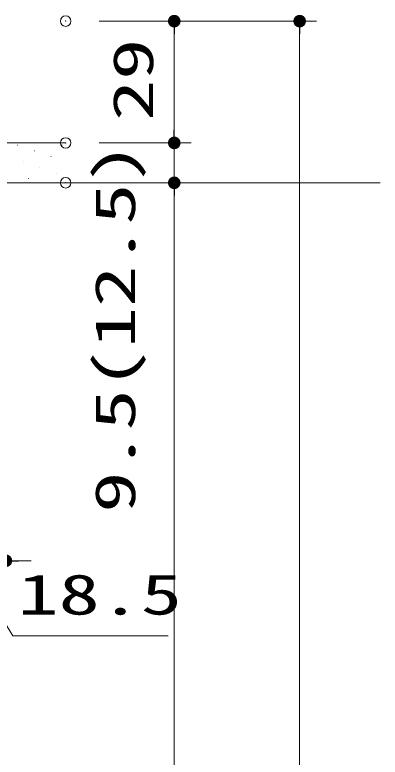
# Model space of a CAD drawing. Units: millimetres, scale not verified. Extents: x -1306 to 1306, y -607 to 607.
# Drawn here: x -529.3 to -442.2, y 275.4 to 452.2 of the extents above; entities that cross this region are included whole.
import ezdxf
from ezdxf.enums import TextEntityAlignment as Align

# ---------------------------------------------------------------- set-up
doc = ezdxf.new("R2010")
doc.units = ezdxf.units.MM
doc.header["$LTSCALE"] = 5
doc.header["$PDMODE"] = 32
doc.header["$PDSIZE"] = 2.5
for name, color, linetype, lineweight in [('0-1_線(黄)', 2, 'Continuous', 15), ('1-1_寸法線', 3, 'Continuous', 13), ('1-2_ハッチング', 6, 'Continuous', 9), ('1-4_DEFPOINTS', 7, 'Continuous', 5), ('1-5_0', 3, 'Continuous', 25)]:
    doc.layers.add(name, color=color, linetype=linetype, lineweight=lineweight)
doc.styles.add('ＭＳ ゴシック', font='')
doc.styles.get('ＭＳ ゴシック').set_extended_font_data('MS Gothic')

# ---------------------------------------------------------------- blocks, each defined once
blk = doc.blocks.new('_DOT')
at = {"layer": '1-5_0'}
blk.add_line((-2.5, 0), (-5, 0), dxfattribs=at)
for points in [[(0, 0), (-2.5, 0), (-2.48, 0.313)], [(0, 0), (-2.48, -0.313), (-2.5, 0)], [(0, 0), (-2.48, 0.313), (-2.421, 0.622)], [(0, 0), (-2.421, -0.622), (-2.48, -0.313)], [(0, 0), (-2.421, 0.622), (-2.324, 0.92)], [(0, 0), (-2.324, -0.92), (-2.421, -0.622)], [(0, 0), (-2.324, 0.92), (-2.191, 1.204)], [(0, 0), (-2.191, -1.204), (-2.324, -0.92)], [(0, 0), (-2.191, 1.204), (-2.023, 1.469)], [(0, 0), (-2.023, -1.469), (-2.191, -1.204)], [(0, 0), (-2.023, 1.469), (-1.822, 1.711)], [(0, 0), (-1.822, -1.711), (-2.023, -1.469)], [(0, 0), (-1.822, 1.711), (-1.594, 1.926)], [(0, 0), (-1.594, -1.926), (-1.822, -1.711)], [(0, 0), (-1.594, 1.926), (-1.34, 2.111)], [(0, 0), (-1.34, -2.111), (-1.594, -1.926)], [(0, 0), (-1.34, 2.111), (-1.064, 2.262)], [(0, 0), (-1.064, -2.262), (-1.34, -2.111)], [(0, 0), (-1.064, 2.262), (-0.773, 2.378)], [(0, 0), (-0.773, -2.378), (-1.064, -2.262)], [(0, 0), (-0.773, 2.378), (-0.468, 2.456)], [(0, 0), (-0.468, -2.456), (-0.773, -2.378)], [(0, 0), (-0.468, 2.456), (-0.157, 2.495)], [(0, 0), (-0.157, -2.495), (-0.468, -2.456)], [(0, 0), (-0.157, 2.495), (0.157, 2.495)], [(0, 0), (0.157, -2.495), (-0.157, -2.495)], [(0, 0), (0.157, 2.495), (0.468, 2.456)], [(0, 0), (0.468, 2.456), (0.773, 2.378)], [(0, 0), (0.773, 2.378), (1.064, 2.262)], [(0, 0), (1.064, 2.262), (1.34, 2.111)], [(0, 0), (1.34, 2.111), (1.594, 1.926)], [(0, 0), (1.594, 1.926), (1.822, 1.711)], [(0, 0), (1.822, 1.711), (2.023, 1.469)], [(0, 0), (2.023, 1.469), (2.191, 1.204)], [(0, 0), (2.191, 1.204), (2.324, 0.92)], [(0, 0), (2.324, 0.92), (2.421, 0.622)], [(0, 0), (2.421, 0.622), (2.48, 0.313)], [(0, 0), (2.48, 0.313), (2.5, 0)], [(0, 0), (0.468, -2.456), (0.157, -2.495)], [(0, 0), (0.773, -2.378), (0.468, -2.456)], [(0, 0), (1.064, -2.262), (0.773, -2.378)], [(0, 0), (1.34, -2.111), (1.064, -2.262)], [(0, 0), (1.594, -1.926), (1.34, -2.111)], [(0, 0), (1.822, -1.711), (1.594, -1.926)], [(0, 0), (2.023, -1.469), (1.822, -1.711)], [(0, 0), (2.191, -1.204), (2.023, -1.469)], [(0, 0), (2.324, -0.92), (2.191, -1.204)], [(0, 0), (2.421, -0.622), (2.324, -0.92)], [(0, 0), (2.48, -0.313), (2.421, -0.622)], [(0, 0), (2.5, 0), (2.48, -0.313)]]:
    blk.add_solid(points, dxfattribs=at)

msp = doc.modelspace()

# ---------------------------------------------------------------- linework, layer by layer
at = {"layer": '0-1_線(黄)'}
for p, q in [((-531.409, 421.687), (-517.166, 421.687)), ((-442.226, 412.187), (-552.409, 412.187))]:
    msp.add_line(p, q, dxfattribs=at)
at = {"layer": '1-1_寸法線'}
for p, q in [((-509.166, 450.687), (-487.291, 450.687)), ((-509.166, 450.687), (-457.409, 450.687)), ((-491.291, 447.687), (-491.291, 424.687)), ((-461.409, 447.687), (-461.409, -64.813)), ((-491.291, 424.687), (-491.291, 427.687)), ((-509.166, 421.687), (-487.291, 421.687)), ((-509.166, 421.687), (-487.291, 421.687)), ((-491.291, 421.687), (-491.291, 412.187)), ((-509.166, 412.187), (-487.291, 412.187)), ((-509.166, 412.187), (-487.291, 412.187)), ((-491.291, 409.187), (-491.291, -64.813)), ((-491.291, 409.187), (-491.291, 331.045)), ((-528.409, 322.187), (-525.409, 322.187))]:
    msp.add_line(p, q, dxfattribs=at)
msp.add_lwpolyline([(-540.659, 322.187), (-529.782, 304.337), (-492.735, 304.337)], dxfattribs=at)
at = {"layer": '1-2_ハッチング'}
for p, q in [((-528.651, 421.141), (-528.601, 421.141)), ((-518.044, 421.141), (-517.994, 421.141)), ((-524.673, 419.815), (-524.623, 419.815)), ((-520.696, 418.489), (-520.646, 418.489)), ((-527.325, 417.164), (-527.275, 417.164)), ((-523.347, 415.838), (-523.297, 415.838)), ((-519.37, 414.512), (-519.32, 414.512)), ((-525.999, 413.186), (-525.949, 413.186))]:
    msp.add_line(p, q, dxfattribs=at)
at = {"layer": '1-4_DEFPOINTS'}
for p in [(-517.166, 450.687), (-517.166, 421.687), (-491.291, 421.687), (-517.166, 412.187), (-491.291, 412.187)]:
    msp.add_point(p, dxfattribs=at)

# ---------------------------------------------------------------- block references
at = {"layer": '1-1_寸法線', "xscale": 0.6, "yscale": 0.6}
for p, rotation in [((-491.291, 450.687), 90), ((-461.409, 450.687), 90), ((-491.291, 421.687), 270), ((-491.291, 421.687), 270), ((-491.291, 412.187), 90), ((-491.291, 412.187), 90), ((-531.409, 322.187), 180)]:
    msp.add_blockref('_DOT', p, dxfattribs=dict(at, rotation=rotation))

# ---------------------------------------------------------------- texts
at = {"layer": '1-1_寸法線', "style": 'ＭＳ ゴシック', "width": 1.5}
for s, p in [('29', (-493.44, 426.902)), ('9.5(12.5)', (-497.726, 333.616))]:
    msp.add_text(s, height=9.604, rotation=90, dxfattribs=at).set_placement(p, align=Align.BOTTOM_LEFT)
msp.add_text('18.5', height=9.604, dxfattribs=at).set_placement((-528.639, 306.487), align=Align.BOTTOM_LEFT)

doc.saveas('drawing.dxf')
